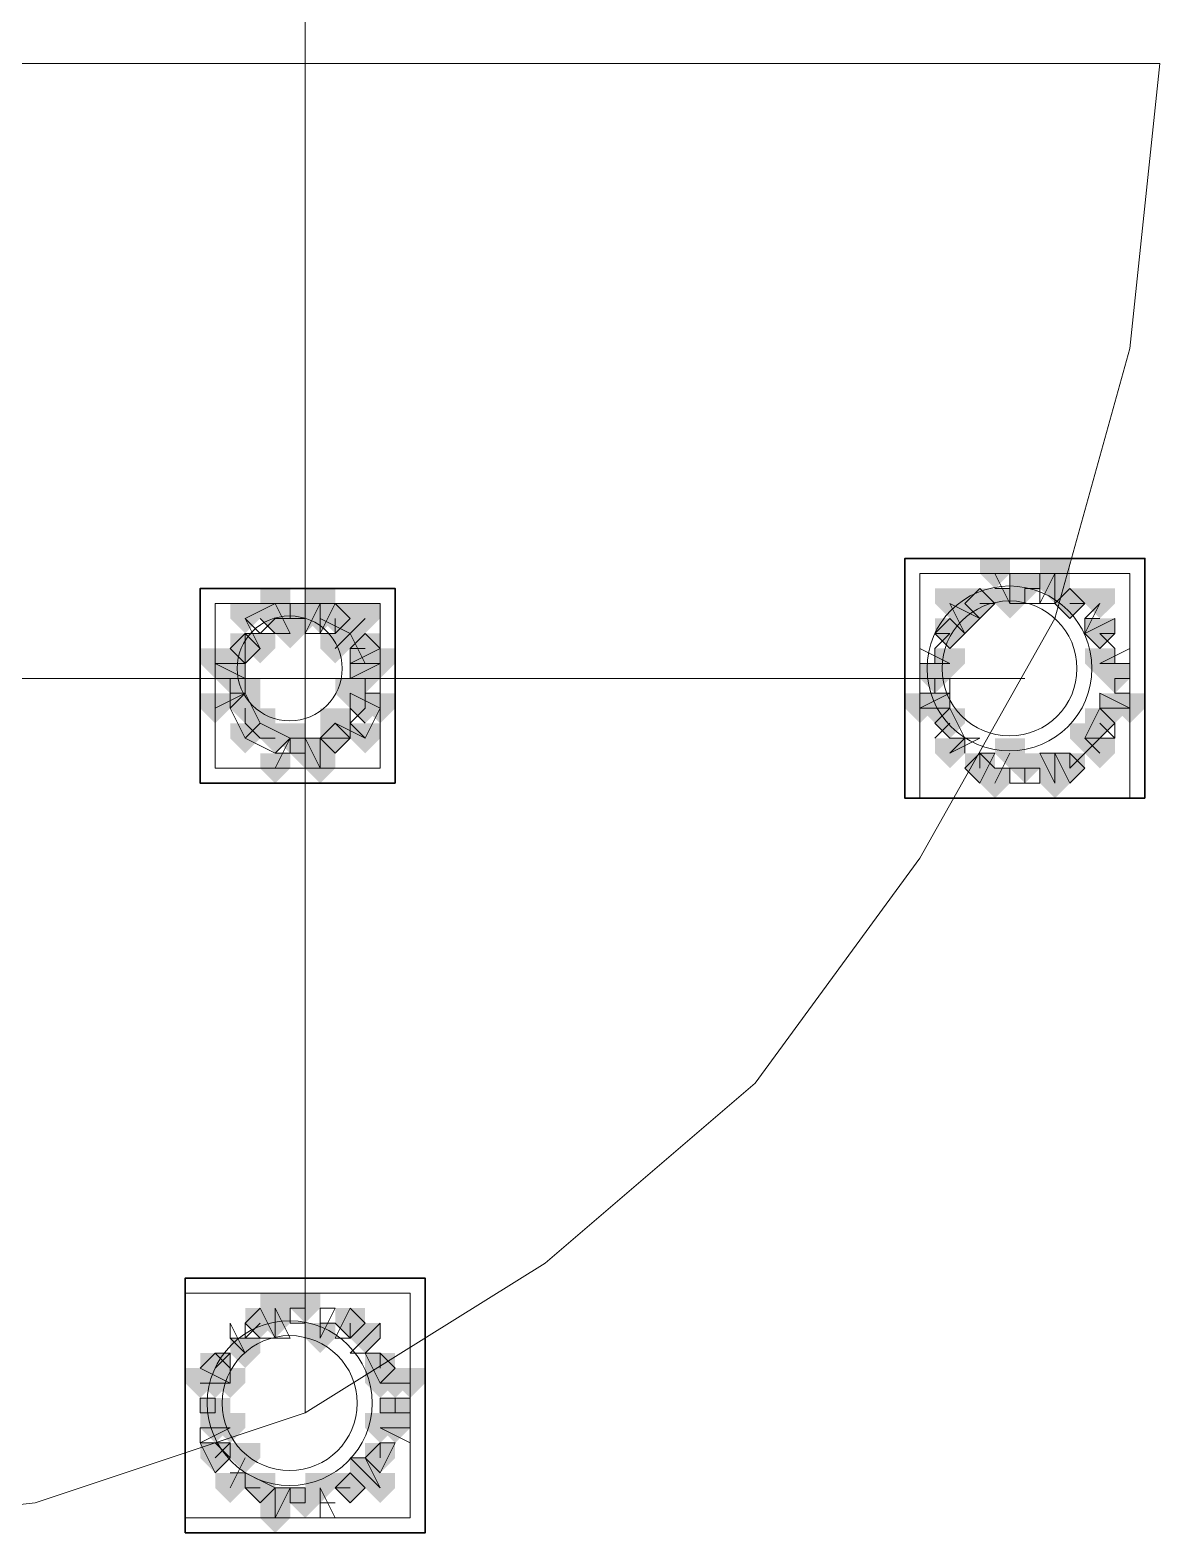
# Model space of a CAD drawing. Header units: millimetres. Extents: x 2315 to 4619, y 1334 to 1897.
# Drawn here: x 3823.42 to 3828.02, y 1548.72 to 1554.84 of the extents above; entities that cross this region are included whole.
import ezdxf

# ---------------------------------------------------------------- set-up
doc = ezdxf.new("R2010")
doc.units = ezdxf.units.MM
for name, color, linetype, true_color in [('PDF_10', 7, 'Continuous', 0x00b85c), ('PDF_AXIS', 7, 'Continuous', 0x00b85c), ('PDF_柱构件', 7, 'Continuous', 0x00b85c), ('PDF_转运站初步方案', 7, 'Continuous', 0x00b85c)]:
    doc.layers.add(name, color=color, linetype=linetype, true_color=true_color)
doc.layers.add('PDF_中心线层', color=1, linetype='Continuous')
doc.layers.add('PDF_粗实线层', color=7, linetype='Continuous')

msp = doc.modelspace()

# ---------------------------------------------------------------- hatches: boundary and pattern name
at = {"layer": 'PDF_10', "transparency": 33554559}
for points in [[(3827.4749, 1552.6298), (3827.4138, 1552.6298), (3827.4138, 1552.5687), (3827.4749, 1552.5076), (3827.536, 1552.5687), (3827.536, 1552.6298)], [(3827.4749, 1552.6298), (3827.4138, 1552.6298), (3827.4138, 1552.5687), (3827.4749, 1552.5076), (3827.536, 1552.5687), (3827.536, 1552.6298)], [(3827.2916, 1552.5687), (3827.2306, 1552.5687), (3827.2306, 1552.5076), (3827.2916, 1552.4466), (3827.3527, 1552.5076), (3827.3527, 1552.5687)], [(3827.2916, 1552.5687), (3827.2306, 1552.5687), (3827.2306, 1552.5076), (3827.2916, 1552.4466), (3827.3527, 1552.5076), (3827.3527, 1552.5687)], [(3827.2916, 1552.5687), (3827.2306, 1552.5687), (3827.2306, 1552.5076), (3827.2916, 1552.4466), (3827.3527, 1552.5076), (3827.3527, 1552.5687)], [(3827.6581, 1552.5687), (3827.5971, 1552.5687), (3827.5971, 1552.5076), (3827.6581, 1552.4466), (3827.7192, 1552.5076), (3827.7192, 1552.5687)], [(3827.6581, 1552.5687), (3827.5971, 1552.5687), (3827.5971, 1552.5076), (3827.6581, 1552.4466), (3827.7192, 1552.5076), (3827.7192, 1552.5687)], [(3827.6581, 1552.5687), (3827.5971, 1552.5687), (3827.5971, 1552.5076), (3827.6581, 1552.4466), (3827.7192, 1552.5076), (3827.7192, 1552.5687)], [(3824.4208, 1552.5076), (3824.3598, 1552.5076), (3824.3598, 1552.4466), (3824.4208, 1552.3855), (3824.4819, 1552.4466), (3824.4819, 1552.5076)], [(3824.4208, 1552.5076), (3824.3598, 1552.5076), (3824.3598, 1552.4466), (3824.4208, 1552.3855), (3824.4819, 1552.4466), (3824.4819, 1552.5076)], [(3824.543, 1552.5076), (3824.4819, 1552.5076), (3824.4819, 1552.4466), (3824.543, 1552.3855), (3824.6041, 1552.4466), (3824.6041, 1552.5076)], [(3824.543, 1552.5076), (3824.4819, 1552.5076), (3824.4819, 1552.4466), (3824.543, 1552.3855), (3824.6041, 1552.4466), (3824.6041, 1552.5076)], [(3824.6652, 1552.5076), (3824.6041, 1552.5076), (3824.6041, 1552.4466), (3824.6652, 1552.3855), (3824.7262, 1552.4466), (3824.7262, 1552.5076)], [(3824.6652, 1552.5076), (3824.6041, 1552.5076), (3824.6041, 1552.4466), (3824.6652, 1552.3855), (3824.7262, 1552.4466), (3824.7262, 1552.5076)], [(3827.1695, 1552.4466), (3827.1084, 1552.4466), (3827.1084, 1552.3855), (3827.1695, 1552.3244), (3827.2306, 1552.3855), (3827.2306, 1552.4466)], [(3827.1695, 1552.4466), (3827.1084, 1552.4466), (3827.1084, 1552.3855), (3827.1695, 1552.3244), (3827.2306, 1552.3855), (3827.2306, 1552.4466)], [(3827.7803, 1552.4466), (3827.7192, 1552.4466), (3827.7192, 1552.3855), (3827.7803, 1552.3244), (3827.8414, 1552.3855), (3827.8414, 1552.4466)], [(3827.7803, 1552.4466), (3827.7192, 1552.4466), (3827.7192, 1552.3855), (3827.7803, 1552.3244), (3827.8414, 1552.3855), (3827.8414, 1552.4466)], [(3824.2987, 1552.3855), (3824.2376, 1552.3855), (3824.2376, 1552.3244), (3824.2987, 1552.2633), (3824.3598, 1552.3244), (3824.3598, 1552.3855)], [(3824.2987, 1552.3855), (3824.2376, 1552.3855), (3824.2376, 1552.3244), (3824.2987, 1552.2633), (3824.3598, 1552.3244), (3824.3598, 1552.3855)], [(3824.2987, 1552.3855), (3824.2376, 1552.3855), (3824.2376, 1552.3244), (3824.2987, 1552.2633), (3824.3598, 1552.3244), (3824.3598, 1552.3855)], [(3824.7873, 1552.3855), (3824.7262, 1552.3855), (3824.7262, 1552.3244), (3824.7873, 1552.2633), (3824.8484, 1552.3244), (3824.8484, 1552.3855)], [(3824.7873, 1552.3855), (3824.7262, 1552.3855), (3824.7262, 1552.3244), (3824.7873, 1552.2633), (3824.8484, 1552.3244), (3824.8484, 1552.3855)], [(3824.2376, 1552.2633), (3824.1765, 1552.2633), (3824.1765, 1552.2022), (3824.2376, 1552.1412), (3824.2987, 1552.2022), (3824.2987, 1552.2633)], [(3824.2376, 1552.2633), (3824.1765, 1552.2633), (3824.1765, 1552.2022), (3824.2376, 1552.1412), (3824.2987, 1552.2022), (3824.2987, 1552.2633)], [(3824.7873, 1552.2633), (3824.7262, 1552.2633), (3824.7262, 1552.2022), (3824.7873, 1552.1412), (3824.8484, 1552.2022), (3824.8484, 1552.2633)], [(3824.7873, 1552.2633), (3824.7262, 1552.2633), (3824.7262, 1552.2022), (3824.7873, 1552.1412), (3824.8484, 1552.2022), (3824.8484, 1552.2633)], [(3827.1084, 1552.2633), (3827.0473, 1552.2633), (3827.0473, 1552.2022), (3827.1084, 1552.1412), (3827.1695, 1552.2022), (3827.1695, 1552.2633)], [(3827.1084, 1552.2633), (3827.0473, 1552.2633), (3827.0473, 1552.2022), (3827.1084, 1552.1412), (3827.1695, 1552.2022), (3827.1695, 1552.2633)], [(3827.1084, 1552.2633), (3827.0473, 1552.2633), (3827.0473, 1552.2022), (3827.1084, 1552.1412), (3827.1695, 1552.2022), (3827.1695, 1552.2633)], [(3827.8414, 1552.2633), (3827.7803, 1552.2633), (3827.7803, 1552.2022), (3827.8414, 1552.1412), (3827.9025, 1552.2022), (3827.9025, 1552.2633)], [(3827.8414, 1552.2633), (3827.7803, 1552.2633), (3827.7803, 1552.2022), (3827.8414, 1552.1412), (3827.9025, 1552.2022), (3827.9025, 1552.2633)], [(3824.2987, 1552.1412), (3824.2376, 1552.1412), (3824.2376, 1552.0801), (3824.2987, 1552.019), (3824.3598, 1552.0801), (3824.3598, 1552.1412)], [(3824.2987, 1552.1412), (3824.2376, 1552.1412), (3824.2376, 1552.0801), (3824.2987, 1552.019), (3824.3598, 1552.0801), (3824.3598, 1552.1412)], [(3824.7873, 1552.1412), (3824.7262, 1552.1412), (3824.7262, 1552.0801), (3824.7873, 1552.019), (3824.8484, 1552.0801), (3824.8484, 1552.1412)], [(3824.7873, 1552.1412), (3824.7262, 1552.1412), (3824.7262, 1552.0801), (3824.7873, 1552.019), (3824.8484, 1552.0801), (3824.8484, 1552.1412)], [(3827.1695, 1552.0801), (3827.1084, 1552.0801), (3827.1084, 1552.019), (3827.1695, 1551.9579), (3827.2306, 1552.019), (3827.2306, 1552.0801)], [(3827.1695, 1552.0801), (3827.1084, 1552.0801), (3827.1084, 1552.019), (3827.1695, 1551.9579), (3827.2306, 1552.019), (3827.2306, 1552.0801)], [(3827.7803, 1552.0801), (3827.7192, 1552.0801), (3827.7192, 1552.019), (3827.7803, 1551.9579), (3827.8414, 1552.019), (3827.8414, 1552.0801)], [(3827.7803, 1552.0801), (3827.7192, 1552.0801), (3827.7192, 1552.019), (3827.7803, 1551.9579), (3827.8414, 1552.019), (3827.8414, 1552.0801)], [(3824.4208, 1552.019), (3824.3598, 1552.019), (3824.3598, 1551.9579), (3824.4208, 1551.8968), (3824.4819, 1551.9579), (3824.4819, 1552.019)], [(3824.4208, 1552.019), (3824.3598, 1552.019), (3824.3598, 1551.9579), (3824.4208, 1551.8968), (3824.4819, 1551.9579), (3824.4819, 1552.019)], [(3824.6652, 1552.019), (3824.6041, 1552.019), (3824.6041, 1551.9579), (3824.6652, 1551.8968), (3824.7262, 1551.9579), (3824.7262, 1552.019)], [(3824.6652, 1552.019), (3824.6041, 1552.019), (3824.6041, 1551.9579), (3824.6652, 1551.8968), (3824.7262, 1551.9579), (3824.7262, 1552.019)], [(3824.6652, 1552.019), (3824.6041, 1552.019), (3824.6041, 1551.9579), (3824.6652, 1551.8968), (3824.7262, 1551.9579), (3824.7262, 1552.019)], [(3824.543, 1551.9579), (3824.4819, 1551.9579), (3824.4819, 1551.8968), (3824.543, 1551.8357), (3824.6041, 1551.8968), (3824.6041, 1551.9579)], [(3824.543, 1551.9579), (3824.4819, 1551.9579), (3824.4819, 1551.8968), (3824.543, 1551.8357), (3824.6041, 1551.8968), (3824.6041, 1551.9579)], [(3827.2916, 1551.8968), (3827.2306, 1551.8968), (3827.2306, 1551.8357), (3827.2916, 1551.7747), (3827.3527, 1551.8357), (3827.3527, 1551.8968)], [(3827.2916, 1551.8968), (3827.2306, 1551.8968), (3827.2306, 1551.8357), (3827.2916, 1551.7747), (3827.3527, 1551.8357), (3827.3527, 1551.8968)], [(3827.4749, 1551.8968), (3827.4138, 1551.8968), (3827.4138, 1551.8357), (3827.4749, 1551.7747), (3827.536, 1551.8357), (3827.536, 1551.8968)], [(3827.4749, 1551.8968), (3827.4138, 1551.8968), (3827.4138, 1551.8357), (3827.4749, 1551.7747), (3827.536, 1551.8357), (3827.536, 1551.8968)], [(3827.6581, 1551.8968), (3827.5971, 1551.8968), (3827.5971, 1551.8357), (3827.6581, 1551.7747), (3827.7192, 1551.8357), (3827.7192, 1551.8968)], [(3827.6581, 1551.8968), (3827.5971, 1551.8968), (3827.5971, 1551.8357), (3827.6581, 1551.7747), (3827.7192, 1551.8357), (3827.7192, 1551.8968)], [(3824.543, 1549.6979), (3824.4819, 1549.6979), (3824.4819, 1549.6368), (3824.543, 1549.5757), (3824.6041, 1549.6368), (3824.6041, 1549.6979)], [(3824.543, 1549.6979), (3824.4819, 1549.6979), (3824.4819, 1549.6368), (3824.543, 1549.5757), (3824.6041, 1549.6368), (3824.6041, 1549.6979)], [(3824.3598, 1549.6368), (3824.2987, 1549.6368), (3824.2987, 1549.5757), (3824.3598, 1549.5147), (3824.4208, 1549.5757), (3824.4208, 1549.6368)], [(3824.3598, 1549.6368), (3824.2987, 1549.6368), (3824.2987, 1549.5757), (3824.3598, 1549.5147), (3824.4208, 1549.5757), (3824.4208, 1549.6368)], [(3824.7262, 1549.6368), (3824.6652, 1549.6368), (3824.6652, 1549.5757), (3824.7262, 1549.5147), (3824.7873, 1549.5757), (3824.7873, 1549.6368)], [(3824.7262, 1549.6368), (3824.6652, 1549.6368), (3824.6652, 1549.5757), (3824.7262, 1549.5147), (3824.7873, 1549.5757), (3824.7873, 1549.6368)], [(3824.1765, 1549.4536), (3824.1154, 1549.4536), (3824.1154, 1549.3925), (3824.1765, 1549.3314), (3824.2376, 1549.3925), (3824.2376, 1549.4536)], [(3824.1765, 1549.4536), (3824.1154, 1549.4536), (3824.1154, 1549.3925), (3824.1765, 1549.3314), (3824.2376, 1549.3925), (3824.2376, 1549.4536)], [(3824.8484, 1549.4536), (3824.7873, 1549.4536), (3824.7873, 1549.3925), (3824.8484, 1549.3314), (3824.9095, 1549.3925), (3824.9095, 1549.4536)], [(3824.8484, 1549.4536), (3824.7873, 1549.4536), (3824.7873, 1549.3925), (3824.8484, 1549.3314), (3824.9095, 1549.3925), (3824.9095, 1549.4536)], [(3824.1765, 1549.2703), (3824.1154, 1549.2703), (3824.1154, 1549.2093), (3824.1765, 1549.1482), (3824.2376, 1549.2093), (3824.2376, 1549.2703)], [(3824.1765, 1549.2703), (3824.1154, 1549.2703), (3824.1154, 1549.2093), (3824.1765, 1549.1482), (3824.2376, 1549.2093), (3824.2376, 1549.2703)], [(3824.9095, 1549.2703), (3824.8484, 1549.2703), (3824.8484, 1549.2093), (3824.9095, 1549.1482), (3824.9706, 1549.2093), (3824.9706, 1549.2703)], [(3824.9095, 1549.2703), (3824.8484, 1549.2703), (3824.8484, 1549.2093), (3824.9095, 1549.1482), (3824.9706, 1549.2093), (3824.9706, 1549.2703)], [(3824.1765, 1549.0871), (3824.1154, 1549.0871), (3824.1154, 1549.026), (3824.1765, 1548.9649), (3824.2376, 1549.026), (3824.2376, 1549.0871)], [(3824.1765, 1549.0871), (3824.1154, 1549.0871), (3824.1154, 1549.026), (3824.1765, 1548.9649), (3824.2376, 1549.026), (3824.2376, 1549.0871)], [(3824.8484, 1549.0871), (3824.7873, 1549.0871), (3824.7873, 1549.026), (3824.8484, 1548.9649), (3824.9095, 1549.026), (3824.9095, 1549.0871)], [(3824.8484, 1549.0871), (3824.7873, 1549.0871), (3824.7873, 1549.026), (3824.8484, 1548.9649), (3824.9095, 1549.026), (3824.9095, 1549.0871)], [(3824.3598, 1548.9649), (3824.2987, 1548.9649), (3824.2987, 1548.9039), (3824.3598, 1548.8428), (3824.4208, 1548.9039), (3824.4208, 1548.9649)], [(3824.3598, 1548.9649), (3824.2987, 1548.9649), (3824.2987, 1548.9039), (3824.3598, 1548.8428), (3824.4208, 1548.9039), (3824.4208, 1548.9649)], [(3824.7262, 1548.9649), (3824.6652, 1548.9649), (3824.6652, 1548.9039), (3824.7262, 1548.8428), (3824.7873, 1548.9039), (3824.7873, 1548.9649)], [(3824.7262, 1548.9649), (3824.6652, 1548.9649), (3824.6652, 1548.9039), (3824.7262, 1548.8428), (3824.7873, 1548.9039), (3824.7873, 1548.9649)], [(3824.7262, 1548.9649), (3824.6652, 1548.9649), (3824.6652, 1548.9039), (3824.7262, 1548.8428), (3824.7873, 1548.9039), (3824.7873, 1548.9649)], [(3824.543, 1548.9039), (3824.4819, 1548.9039), (3824.4819, 1548.8428), (3824.543, 1548.7817), (3824.6041, 1548.8428), (3824.6041, 1548.9039)], [(3824.543, 1548.9039), (3824.4819, 1548.9039), (3824.4819, 1548.8428), (3824.543, 1548.7817), (3824.6041, 1548.8428), (3824.6041, 1548.9039)]]:
    msp.add_hatch(color=6, dxfattribs=at).paths.add_polyline_path(points)
at = {"layer": 'PDF_柱构件', "transparency": 33554559}
for points in [[(3827.3527, 1552.6909), (3827.2916, 1552.6909), (3827.2916, 1552.6298), (3827.3527, 1552.5687), (3827.4138, 1552.6298), (3827.4138, 1552.6909)], [(3827.5971, 1552.6909), (3827.536, 1552.6909), (3827.536, 1552.6298), (3827.5971, 1552.5687), (3827.6581, 1552.6298), (3827.6581, 1552.6909)], [(3827.5971, 1552.6298), (3827.536, 1552.6298), (3827.536, 1552.5687), (3827.5971, 1552.5076), (3827.6581, 1552.5687), (3827.6581, 1552.6298)], [(3824.4208, 1552.5687), (3824.3598, 1552.5687), (3824.3598, 1552.5076), (3824.4208, 1552.4466), (3824.4819, 1552.5076), (3824.4819, 1552.5687)], [(3824.6041, 1552.5687), (3824.543, 1552.5687), (3824.543, 1552.5076), (3824.6041, 1552.4466), (3824.6652, 1552.5076), (3824.6652, 1552.5687)], [(3827.1695, 1552.5687), (3827.1084, 1552.5687), (3827.1084, 1552.5076), (3827.1695, 1552.4466), (3827.2306, 1552.5076), (3827.2306, 1552.5687)], [(3827.4138, 1552.5687), (3827.3527, 1552.5687), (3827.3527, 1552.5076), (3827.4138, 1552.4466), (3827.4749, 1552.5076), (3827.4749, 1552.5687)], [(3827.7803, 1552.5687), (3827.7192, 1552.5687), (3827.7192, 1552.5076), (3827.7803, 1552.4466), (3827.8414, 1552.5076), (3827.8414, 1552.5687)], [(3824.2987, 1552.5076), (3824.2376, 1552.5076), (3824.2376, 1552.4466), (3824.2987, 1552.3855), (3824.3598, 1552.4466), (3824.3598, 1552.5076)], [(3824.6041, 1552.5076), (3824.543, 1552.5076), (3824.543, 1552.4466), (3824.6041, 1552.3855), (3824.6652, 1552.4466), (3824.6652, 1552.5076)], [(3824.7873, 1552.5076), (3824.7262, 1552.5076), (3824.7262, 1552.4466), (3824.7873, 1552.3855), (3824.8484, 1552.4466), (3824.8484, 1552.5076)], [(3827.2306, 1552.5076), (3827.1695, 1552.5076), (3827.1695, 1552.4466), (3827.2306, 1552.3855), (3827.2916, 1552.4466), (3827.2916, 1552.5076)], [(3824.4819, 1552.4466), (3824.4208, 1552.4466), (3824.4208, 1552.3855), (3824.4819, 1552.3244), (3824.543, 1552.3855), (3824.543, 1552.4466)], [(3824.7262, 1552.4466), (3824.6652, 1552.4466), (3824.6652, 1552.3855), (3824.7262, 1552.3244), (3824.7873, 1552.3855), (3824.7873, 1552.4466)], [(3824.3598, 1552.3855), (3824.2987, 1552.3855), (3824.2987, 1552.3244), (3824.3598, 1552.2633), (3824.4208, 1552.3244), (3824.4208, 1552.3855)], [(3824.6652, 1552.3855), (3824.6041, 1552.3855), (3824.6041, 1552.3244), (3824.6652, 1552.2633), (3824.7262, 1552.3244), (3824.7262, 1552.3855)], [(3824.1765, 1552.3244), (3824.1154, 1552.3244), (3824.1154, 1552.2633), (3824.1765, 1552.2022), (3824.2376, 1552.2633), (3824.2376, 1552.3244)], [(3824.2376, 1552.3244), (3824.1765, 1552.3244), (3824.1765, 1552.2633), (3824.2376, 1552.2022), (3824.2987, 1552.2633), (3824.2987, 1552.3244)], [(3824.7873, 1552.3244), (3824.7262, 1552.3244), (3824.7262, 1552.2633), (3824.7873, 1552.2022), (3824.8484, 1552.2633), (3824.8484, 1552.3244)], [(3824.8484, 1552.3244), (3824.7873, 1552.3244), (3824.7873, 1552.2633), (3824.8484, 1552.2022), (3824.9095, 1552.2633), (3824.9095, 1552.3244)], [(3827.1695, 1552.3244), (3827.1084, 1552.3244), (3827.1084, 1552.2633), (3827.1695, 1552.2022), (3827.2306, 1552.2633), (3827.2306, 1552.3244)], [(3827.7803, 1552.3244), (3827.7192, 1552.3244), (3827.7192, 1552.2633), (3827.7803, 1552.2022), (3827.8414, 1552.2633), (3827.8414, 1552.3244)], [(3824.2987, 1552.2022), (3824.2376, 1552.2022), (3824.2376, 1552.1412), (3824.2987, 1552.0801), (3824.3598, 1552.1412), (3824.3598, 1552.2022)], [(3824.7262, 1552.2022), (3824.6652, 1552.2022), (3824.6652, 1552.1412), (3824.7262, 1552.0801), (3824.7873, 1552.1412), (3824.7873, 1552.2022)], [(3824.1765, 1552.1412), (3824.1154, 1552.1412), (3824.1154, 1552.0801), (3824.1765, 1552.019), (3824.2376, 1552.0801), (3824.2376, 1552.1412)], [(3824.8484, 1552.1412), (3824.7873, 1552.1412), (3824.7873, 1552.0801), (3824.8484, 1552.019), (3824.9095, 1552.0801), (3824.9095, 1552.1412)], [(3827.0473, 1552.1412), (3826.9862, 1552.1412), (3826.9862, 1552.0801), (3827.0473, 1552.019), (3827.1084, 1552.0801), (3827.1084, 1552.1412)], [(3827.1084, 1552.1412), (3827.0473, 1552.1412), (3827.0473, 1552.0801), (3827.1084, 1552.019), (3827.1695, 1552.0801), (3827.1695, 1552.1412)], [(3827.8414, 1552.1412), (3827.7803, 1552.1412), (3827.7803, 1552.0801), (3827.8414, 1552.019), (3827.9025, 1552.0801), (3827.9025, 1552.1412)], [(3827.9025, 1552.1412), (3827.8414, 1552.1412), (3827.8414, 1552.0801), (3827.9025, 1552.019), (3827.9635, 1552.0801), (3827.9635, 1552.1412)], [(3824.3598, 1552.0801), (3824.2987, 1552.0801), (3824.2987, 1552.019), (3824.3598, 1551.9579), (3824.4208, 1552.019), (3824.4208, 1552.0801)], [(3824.6652, 1552.0801), (3824.6041, 1552.0801), (3824.6041, 1552.019), (3824.6652, 1551.9579), (3824.7262, 1552.019), (3824.7262, 1552.0801)], [(3824.2987, 1552.019), (3824.2376, 1552.019), (3824.2376, 1551.9579), (3824.2987, 1551.8968), (3824.3598, 1551.9579), (3824.3598, 1552.019)], [(3824.4819, 1552.019), (3824.4208, 1552.019), (3824.4208, 1551.9579), (3824.4819, 1551.8968), (3824.543, 1551.9579), (3824.543, 1552.019)], [(3824.7873, 1552.019), (3824.7262, 1552.019), (3824.7262, 1551.9579), (3824.7873, 1551.8968), (3824.8484, 1551.9579), (3824.8484, 1552.019)], [(3827.7192, 1552.019), (3827.6581, 1552.019), (3827.6581, 1551.9579), (3827.7192, 1551.8968), (3827.7803, 1551.9579), (3827.7803, 1552.019)], [(3824.6041, 1551.9579), (3824.543, 1551.9579), (3824.543, 1551.8968), (3824.6041, 1551.8357), (3824.6652, 1551.8968), (3824.6652, 1551.9579)], [(3827.1695, 1551.9579), (3827.1084, 1551.9579), (3827.1084, 1551.8968), (3827.1695, 1551.8357), (3827.2306, 1551.8968), (3827.2306, 1551.9579)], [(3827.4138, 1551.9579), (3827.3527, 1551.9579), (3827.3527, 1551.8968), (3827.4138, 1551.8357), (3827.4749, 1551.8968), (3827.4749, 1551.9579)], [(3827.7803, 1551.9579), (3827.7192, 1551.9579), (3827.7192, 1551.8968), (3827.7803, 1551.8357), (3827.8414, 1551.8968), (3827.8414, 1551.9579)], [(3824.4208, 1551.8968), (3824.3598, 1551.8968), (3824.3598, 1551.8357), (3824.4208, 1551.7747), (3824.4819, 1551.8357), (3824.4819, 1551.8968)], [(3824.6041, 1551.8968), (3824.543, 1551.8968), (3824.543, 1551.8357), (3824.6041, 1551.7747), (3824.6652, 1551.8357), (3824.6652, 1551.8968)], [(3827.5971, 1551.8968), (3827.536, 1551.8968), (3827.536, 1551.8357), (3827.5971, 1551.7747), (3827.6581, 1551.8357), (3827.6581, 1551.8968)], [(3827.3527, 1551.8357), (3827.2916, 1551.8357), (3827.2916, 1551.7747), (3827.3527, 1551.7136), (3827.4138, 1551.7747), (3827.4138, 1551.8357)], [(3827.5971, 1551.8357), (3827.536, 1551.8357), (3827.536, 1551.7747), (3827.5971, 1551.7136), (3827.6581, 1551.7747), (3827.6581, 1551.8357)], [(3824.4208, 1549.6979), (3824.3598, 1549.6979), (3824.3598, 1549.6368), (3824.4208, 1549.5757), (3824.4819, 1549.6368), (3824.4819, 1549.6979)], [(3824.4208, 1549.6368), (3824.3598, 1549.6368), (3824.3598, 1549.5757), (3824.4208, 1549.5147), (3824.4819, 1549.5757), (3824.4819, 1549.6368)], [(3824.6041, 1549.5757), (3824.543, 1549.5757), (3824.543, 1549.5147), (3824.6041, 1549.4536), (3824.6652, 1549.5147), (3824.6652, 1549.5757)], [(3824.7873, 1549.5757), (3824.7262, 1549.5757), (3824.7262, 1549.5147), (3824.7873, 1549.4536), (3824.8484, 1549.5147), (3824.8484, 1549.5757)], [(3824.2987, 1549.5147), (3824.2376, 1549.5147), (3824.2376, 1549.4536), (3824.2987, 1549.3925), (3824.3598, 1549.4536), (3824.3598, 1549.5147)], [(3824.1154, 1549.3925), (3824.0543, 1549.3925), (3824.0543, 1549.3314), (3824.1154, 1549.2703), (3824.1765, 1549.3314), (3824.1765, 1549.3925)], [(3824.1765, 1549.3925), (3824.1154, 1549.3925), (3824.1154, 1549.3314), (3824.1765, 1549.2703), (3824.2376, 1549.3314), (3824.2376, 1549.3925)], [(3824.2376, 1549.3925), (3824.1765, 1549.3925), (3824.1765, 1549.3314), (3824.2376, 1549.2703), (3824.2987, 1549.3314), (3824.2987, 1549.3925)], [(3824.8484, 1549.3925), (3824.7873, 1549.3925), (3824.7873, 1549.3314), (3824.8484, 1549.2703), (3824.9095, 1549.3314), (3824.9095, 1549.3925)], [(3824.9095, 1549.3925), (3824.8484, 1549.3925), (3824.8484, 1549.3314), (3824.9095, 1549.2703), (3824.9706, 1549.3314), (3824.9706, 1549.3925)], [(3824.9706, 1549.3925), (3824.9095, 1549.3925), (3824.9095, 1549.3314), (3824.9706, 1549.2703), (3825.0316, 1549.3314), (3825.0316, 1549.3925)], [(3824.1765, 1549.2093), (3824.1154, 1549.2093), (3824.1154, 1549.1482), (3824.1765, 1549.0871), (3824.2376, 1549.1482), (3824.2376, 1549.2093)], [(3824.2376, 1549.2093), (3824.1765, 1549.2093), (3824.1765, 1549.1482), (3824.2376, 1549.0871), (3824.2987, 1549.1482), (3824.2987, 1549.2093)], [(3824.8484, 1549.2093), (3824.7873, 1549.2093), (3824.7873, 1549.1482), (3824.8484, 1549.0871), (3824.9095, 1549.1482), (3824.9095, 1549.2093)], [(3824.9095, 1549.2093), (3824.8484, 1549.2093), (3824.8484, 1549.1482), (3824.9095, 1549.0871), (3824.9706, 1549.1482), (3824.9706, 1549.2093)], [(3824.2987, 1549.0871), (3824.2376, 1549.0871), (3824.2376, 1549.026), (3824.2987, 1548.9649), (3824.3598, 1549.026), (3824.3598, 1549.0871)], [(3824.7873, 1549.026), (3824.7262, 1549.026), (3824.7262, 1548.9649), (3824.7873, 1548.9039), (3824.8484, 1548.9649), (3824.8484, 1549.026)], [(3824.2376, 1548.9649), (3824.1765, 1548.9649), (3824.1765, 1548.9039), (3824.2376, 1548.8428), (3824.2987, 1548.9039), (3824.2987, 1548.9649)], [(3824.6041, 1548.9649), (3824.543, 1548.9649), (3824.543, 1548.9039), (3824.6041, 1548.8428), (3824.6652, 1548.9039), (3824.6652, 1548.9649)], [(3824.8484, 1548.9649), (3824.7873, 1548.9649), (3824.7873, 1548.9039), (3824.8484, 1548.8428), (3824.9095, 1548.9039), (3824.9095, 1548.9649)], [(3824.4208, 1548.9039), (3824.3598, 1548.9039), (3824.3598, 1548.8428), (3824.4208, 1548.7817), (3824.4819, 1548.8428), (3824.4819, 1548.9039)], [(3824.4208, 1548.8428), (3824.3598, 1548.8428), (3824.3598, 1548.7817), (3824.4208, 1548.7206), (3824.4819, 1548.7817), (3824.4819, 1548.8428)]]:
    msp.add_hatch(color=6, dxfattribs=at).paths.add_polyline_path(points)
at = {"layer": 'PDF_转运站初步方案', "transparency": 33554559}
for points in [[(3827.4749, 1552.6298), (3827.4138, 1552.6298), (3827.4138, 1552.5687), (3827.4749, 1552.5076), (3827.536, 1552.5687), (3827.536, 1552.6298)], [(3827.4749, 1552.6298), (3827.4138, 1552.6298), (3827.4138, 1552.5687), (3827.4749, 1552.5076), (3827.536, 1552.5687), (3827.536, 1552.6298)], [(3827.2916, 1552.5687), (3827.2306, 1552.5687), (3827.2306, 1552.5076), (3827.2916, 1552.4466), (3827.3527, 1552.5076), (3827.3527, 1552.5687)], [(3827.2916, 1552.5687), (3827.2306, 1552.5687), (3827.2306, 1552.5076), (3827.2916, 1552.4466), (3827.3527, 1552.5076), (3827.3527, 1552.5687)], [(3827.6581, 1552.5687), (3827.5971, 1552.5687), (3827.5971, 1552.5076), (3827.6581, 1552.4466), (3827.7192, 1552.5076), (3827.7192, 1552.5687)], [(3827.6581, 1552.5687), (3827.5971, 1552.5687), (3827.5971, 1552.5076), (3827.6581, 1552.4466), (3827.7192, 1552.5076), (3827.7192, 1552.5687)], [(3824.4208, 1552.5076), (3824.3598, 1552.5076), (3824.3598, 1552.4466), (3824.4208, 1552.3855), (3824.4819, 1552.4466), (3824.4819, 1552.5076)], [(3824.4208, 1552.5076), (3824.3598, 1552.5076), (3824.3598, 1552.4466), (3824.4208, 1552.3855), (3824.4819, 1552.4466), (3824.4819, 1552.5076)], [(3824.543, 1552.5076), (3824.4819, 1552.5076), (3824.4819, 1552.4466), (3824.543, 1552.3855), (3824.6041, 1552.4466), (3824.6041, 1552.5076)], [(3824.543, 1552.5076), (3824.4819, 1552.5076), (3824.4819, 1552.4466), (3824.543, 1552.3855), (3824.6041, 1552.4466), (3824.6041, 1552.5076)], [(3824.6652, 1552.5076), (3824.6041, 1552.5076), (3824.6041, 1552.4466), (3824.6652, 1552.3855), (3824.7262, 1552.4466), (3824.7262, 1552.5076)], [(3824.6652, 1552.5076), (3824.6041, 1552.5076), (3824.6041, 1552.4466), (3824.6652, 1552.3855), (3824.7262, 1552.4466), (3824.7262, 1552.5076)], [(3827.1695, 1552.4466), (3827.1084, 1552.4466), (3827.1084, 1552.3855), (3827.1695, 1552.3244), (3827.2306, 1552.3855), (3827.2306, 1552.4466)], [(3827.1695, 1552.4466), (3827.1084, 1552.4466), (3827.1084, 1552.3855), (3827.1695, 1552.3244), (3827.2306, 1552.3855), (3827.2306, 1552.4466)], [(3827.7803, 1552.4466), (3827.7192, 1552.4466), (3827.7192, 1552.3855), (3827.7803, 1552.3244), (3827.8414, 1552.3855), (3827.8414, 1552.4466)], [(3827.7803, 1552.4466), (3827.7192, 1552.4466), (3827.7192, 1552.3855), (3827.7803, 1552.3244), (3827.8414, 1552.3855), (3827.8414, 1552.4466)], [(3824.2987, 1552.3855), (3824.2376, 1552.3855), (3824.2376, 1552.3244), (3824.2987, 1552.2633), (3824.3598, 1552.3244), (3824.3598, 1552.3855)], [(3824.2987, 1552.3855), (3824.2376, 1552.3855), (3824.2376, 1552.3244), (3824.2987, 1552.2633), (3824.3598, 1552.3244), (3824.3598, 1552.3855)], [(3824.7873, 1552.3855), (3824.7262, 1552.3855), (3824.7262, 1552.3244), (3824.7873, 1552.2633), (3824.8484, 1552.3244), (3824.8484, 1552.3855)], [(3824.7873, 1552.3855), (3824.7262, 1552.3855), (3824.7262, 1552.3244), (3824.7873, 1552.2633), (3824.8484, 1552.3244), (3824.8484, 1552.3855)], [(3824.2376, 1552.2633), (3824.1765, 1552.2633), (3824.1765, 1552.2022), (3824.2376, 1552.1412), (3824.2987, 1552.2022), (3824.2987, 1552.2633)], [(3824.2376, 1552.2633), (3824.1765, 1552.2633), (3824.1765, 1552.2022), (3824.2376, 1552.1412), (3824.2987, 1552.2022), (3824.2987, 1552.2633)], [(3824.7873, 1552.2633), (3824.7262, 1552.2633), (3824.7262, 1552.2022), (3824.7873, 1552.1412), (3824.8484, 1552.2022), (3824.8484, 1552.2633)], [(3824.7873, 1552.2633), (3824.7262, 1552.2633), (3824.7262, 1552.2022), (3824.7873, 1552.1412), (3824.8484, 1552.2022), (3824.8484, 1552.2633)], [(3827.1084, 1552.2633), (3827.0473, 1552.2633), (3827.0473, 1552.2022), (3827.1084, 1552.1412), (3827.1695, 1552.2022), (3827.1695, 1552.2633)], [(3827.1084, 1552.2633), (3827.0473, 1552.2633), (3827.0473, 1552.2022), (3827.1084, 1552.1412), (3827.1695, 1552.2022), (3827.1695, 1552.2633)], [(3827.8414, 1552.2633), (3827.7803, 1552.2633), (3827.7803, 1552.2022), (3827.8414, 1552.1412), (3827.9025, 1552.2022), (3827.9025, 1552.2633)], [(3827.8414, 1552.2633), (3827.7803, 1552.2633), (3827.7803, 1552.2022), (3827.8414, 1552.1412), (3827.9025, 1552.2022), (3827.9025, 1552.2633)], [(3824.2987, 1552.1412), (3824.2376, 1552.1412), (3824.2376, 1552.0801), (3824.2987, 1552.019), (3824.3598, 1552.0801), (3824.3598, 1552.1412)], [(3824.2987, 1552.1412), (3824.2376, 1552.1412), (3824.2376, 1552.0801), (3824.2987, 1552.019), (3824.3598, 1552.0801), (3824.3598, 1552.1412)], [(3824.7873, 1552.1412), (3824.7262, 1552.1412), (3824.7262, 1552.0801), (3824.7873, 1552.019), (3824.8484, 1552.0801), (3824.8484, 1552.1412)], [(3824.7873, 1552.1412), (3824.7262, 1552.1412), (3824.7262, 1552.0801), (3824.7873, 1552.019), (3824.8484, 1552.0801), (3824.8484, 1552.1412)], [(3827.1695, 1552.0801), (3827.1084, 1552.0801), (3827.1084, 1552.019), (3827.1695, 1551.9579), (3827.2306, 1552.019), (3827.2306, 1552.0801)], [(3827.1695, 1552.0801), (3827.1084, 1552.0801), (3827.1084, 1552.019), (3827.1695, 1551.9579), (3827.2306, 1552.019), (3827.2306, 1552.0801)], [(3827.7803, 1552.0801), (3827.7192, 1552.0801), (3827.7192, 1552.019), (3827.7803, 1551.9579), (3827.8414, 1552.019), (3827.8414, 1552.0801)], [(3827.7803, 1552.0801), (3827.7192, 1552.0801), (3827.7192, 1552.019), (3827.7803, 1551.9579), (3827.8414, 1552.019), (3827.8414, 1552.0801)], [(3824.4208, 1552.019), (3824.3598, 1552.019), (3824.3598, 1551.9579), (3824.4208, 1551.8968), (3824.4819, 1551.9579), (3824.4819, 1552.019)], [(3824.4208, 1552.019), (3824.3598, 1552.019), (3824.3598, 1551.9579), (3824.4208, 1551.8968), (3824.4819, 1551.9579), (3824.4819, 1552.019)], [(3824.6652, 1552.019), (3824.6041, 1552.019), (3824.6041, 1551.9579), (3824.6652, 1551.8968), (3824.7262, 1551.9579), (3824.7262, 1552.019)], [(3824.6652, 1552.019), (3824.6041, 1552.019), (3824.6041, 1551.9579), (3824.6652, 1551.8968), (3824.7262, 1551.9579), (3824.7262, 1552.019)], [(3824.543, 1551.9579), (3824.4819, 1551.9579), (3824.4819, 1551.8968), (3824.543, 1551.8357), (3824.6041, 1551.8968), (3824.6041, 1551.9579)], [(3824.543, 1551.9579), (3824.4819, 1551.9579), (3824.4819, 1551.8968), (3824.543, 1551.8357), (3824.6041, 1551.8968), (3824.6041, 1551.9579)], [(3827.2916, 1551.8968), (3827.2306, 1551.8968), (3827.2306, 1551.8357), (3827.2916, 1551.7747), (3827.3527, 1551.8357), (3827.3527, 1551.8968)], [(3827.2916, 1551.8968), (3827.2306, 1551.8968), (3827.2306, 1551.8357), (3827.2916, 1551.7747), (3827.3527, 1551.8357), (3827.3527, 1551.8968)], [(3827.4749, 1551.8968), (3827.4138, 1551.8968), (3827.4138, 1551.8357), (3827.4749, 1551.7747), (3827.536, 1551.8357), (3827.536, 1551.8968)], [(3827.4749, 1551.8968), (3827.4138, 1551.8968), (3827.4138, 1551.8357), (3827.4749, 1551.7747), (3827.536, 1551.8357), (3827.536, 1551.8968)], [(3827.6581, 1551.8968), (3827.5971, 1551.8968), (3827.5971, 1551.8357), (3827.6581, 1551.7747), (3827.7192, 1551.8357), (3827.7192, 1551.8968)], [(3827.6581, 1551.8968), (3827.5971, 1551.8968), (3827.5971, 1551.8357), (3827.6581, 1551.7747), (3827.7192, 1551.8357), (3827.7192, 1551.8968)], [(3824.543, 1549.6979), (3824.4819, 1549.6979), (3824.4819, 1549.6368), (3824.543, 1549.5757), (3824.6041, 1549.6368), (3824.6041, 1549.6979)], [(3824.543, 1549.6979), (3824.4819, 1549.6979), (3824.4819, 1549.6368), (3824.543, 1549.5757), (3824.6041, 1549.6368), (3824.6041, 1549.6979)], [(3824.3598, 1549.6368), (3824.2987, 1549.6368), (3824.2987, 1549.5757), (3824.3598, 1549.5147), (3824.4208, 1549.5757), (3824.4208, 1549.6368)], [(3824.3598, 1549.6368), (3824.2987, 1549.6368), (3824.2987, 1549.5757), (3824.3598, 1549.5147), (3824.4208, 1549.5757), (3824.4208, 1549.6368)], [(3824.7262, 1549.6368), (3824.6652, 1549.6368), (3824.6652, 1549.5757), (3824.7262, 1549.5147), (3824.7873, 1549.5757), (3824.7873, 1549.6368)], [(3824.7262, 1549.6368), (3824.6652, 1549.6368), (3824.6652, 1549.5757), (3824.7262, 1549.5147), (3824.7873, 1549.5757), (3824.7873, 1549.6368)], [(3824.1765, 1549.4536), (3824.1154, 1549.4536), (3824.1154, 1549.3925), (3824.1765, 1549.3314), (3824.2376, 1549.3925), (3824.2376, 1549.4536)], [(3824.1765, 1549.4536), (3824.1154, 1549.4536), (3824.1154, 1549.3925), (3824.1765, 1549.3314), (3824.2376, 1549.3925), (3824.2376, 1549.4536)], [(3824.8484, 1549.4536), (3824.7873, 1549.4536), (3824.7873, 1549.3925), (3824.8484, 1549.3314), (3824.9095, 1549.3925), (3824.9095, 1549.4536)], [(3824.8484, 1549.4536), (3824.7873, 1549.4536), (3824.7873, 1549.3925), (3824.8484, 1549.3314), (3824.9095, 1549.3925), (3824.9095, 1549.4536)], [(3824.1765, 1549.2703), (3824.1154, 1549.2703), (3824.1154, 1549.2093), (3824.1765, 1549.1482), (3824.2376, 1549.2093), (3824.2376, 1549.2703)], [(3824.1765, 1549.2703), (3824.1154, 1549.2703), (3824.1154, 1549.2093), (3824.1765, 1549.1482), (3824.2376, 1549.2093), (3824.2376, 1549.2703)], [(3824.9095, 1549.2703), (3824.8484, 1549.2703), (3824.8484, 1549.2093), (3824.9095, 1549.1482), (3824.9706, 1549.2093), (3824.9706, 1549.2703)], [(3824.9095, 1549.2703), (3824.8484, 1549.2703), (3824.8484, 1549.2093), (3824.9095, 1549.1482), (3824.9706, 1549.2093), (3824.9706, 1549.2703)], [(3824.1765, 1549.0871), (3824.1154, 1549.0871), (3824.1154, 1549.026), (3824.1765, 1548.9649), (3824.2376, 1549.026), (3824.2376, 1549.0871)], [(3824.1765, 1549.0871), (3824.1154, 1549.0871), (3824.1154, 1549.026), (3824.1765, 1548.9649), (3824.2376, 1549.026), (3824.2376, 1549.0871)], [(3824.8484, 1549.0871), (3824.7873, 1549.0871), (3824.7873, 1549.026), (3824.8484, 1548.9649), (3824.9095, 1549.026), (3824.9095, 1549.0871)], [(3824.8484, 1549.0871), (3824.7873, 1549.0871), (3824.7873, 1549.026), (3824.8484, 1548.9649), (3824.9095, 1549.026), (3824.9095, 1549.0871)], [(3824.3598, 1548.9649), (3824.2987, 1548.9649), (3824.2987, 1548.9039), (3824.3598, 1548.8428), (3824.4208, 1548.9039), (3824.4208, 1548.9649)], [(3824.3598, 1548.9649), (3824.2987, 1548.9649), (3824.2987, 1548.9039), (3824.3598, 1548.8428), (3824.4208, 1548.9039), (3824.4208, 1548.9649)], [(3824.7262, 1548.9649), (3824.6652, 1548.9649), (3824.6652, 1548.9039), (3824.7262, 1548.8428), (3824.7873, 1548.9039), (3824.7873, 1548.9649)], [(3824.7262, 1548.9649), (3824.6652, 1548.9649), (3824.6652, 1548.9039), (3824.7262, 1548.8428), (3824.7873, 1548.9039), (3824.7873, 1548.9649)], [(3824.543, 1548.9039), (3824.4819, 1548.9039), (3824.4819, 1548.8428), (3824.543, 1548.7817), (3824.6041, 1548.8428), (3824.6041, 1548.9039)], [(3824.543, 1548.9039), (3824.4819, 1548.9039), (3824.4819, 1548.8428), (3824.543, 1548.7817), (3824.6041, 1548.8428), (3824.6041, 1548.9039)]]:
    msp.add_hatch(color=6, dxfattribs=at).paths.add_polyline_path(points)

# ---------------------------------------------------------------- linework, layer by layer
at = {"layer": 'PDF_10', "color": 6, "lineweight": 18}
for points in [[(3827.4749, 1552.5076), (3827.4749, 1552.5687), (3827.536, 1552.5687)], [(3824.4819, 1552.4466), (3824.543, 1552.4466), (3824.543, 1552.5076)], [(3827.2916, 1552.5076), (3827.3527, 1552.5076)], [(3827.6581, 1552.5076), (3827.7192, 1552.5076)], [(3824.3598, 1552.3855), (3824.4208, 1552.4466)], [(3824.4208, 1552.3855), (3824.3598, 1552.4466)], [(3824.6041, 1552.4466), (3824.7262, 1552.3855), (3824.7873, 1552.2633)], [(3824.6652, 1552.3855), (3824.6652, 1552.4466)], [(3824.2987, 1552.2633), (3824.2987, 1552.3855)], [(3827.1084, 1552.3244), (3827.1695, 1552.3855), (3827.1084, 1552.3855)], [(3827.8414, 1552.3855), (3827.7803, 1552.3855), (3827.8414, 1552.3244)], [(3824.7262, 1552.3244), (3824.7873, 1552.3244)], [(3824.2376, 1552.1412), (3824.2376, 1552.2022), (3824.2987, 1552.2022)], [(3824.8484, 1552.2022), (3824.7873, 1552.2022), (3824.7873, 1552.1412)], [(3827.1084, 1552.1412), (3827.1084, 1552.2022)], [(3827.9025, 1552.2022), (3827.8414, 1552.2022), (3827.8414, 1552.1412)], [(3824.2987, 1552.019), (3824.2987, 1552.0801), (3824.2987, 1552.019)], [(3824.7873, 1552.0801), (3824.7262, 1552.019)], [(3824.7262, 1552.0801), (3824.7873, 1552.019)], [(3827.1695, 1551.9579), (3827.1084, 1552.019)], [(3827.1695, 1552.019), (3827.1084, 1551.9579)], [(3827.8414, 1552.019), (3827.7803, 1551.9579)], [(3827.7803, 1552.019), (3827.8414, 1551.9579)], [(3824.3598, 1551.9579), (3824.4208, 1551.9579), (3824.3598, 1551.9579)], [(3824.543, 1551.9579), (3824.543, 1551.8968), (3824.4819, 1551.8968)], [(3824.7262, 1551.9579), (3824.6041, 1551.9579)], [(3827.3527, 1551.8357), (3827.2916, 1551.8968), (3827.2916, 1551.8357)], [(3827.7192, 1551.8968), (3827.6581, 1551.8357), (3827.6581, 1551.8968)], [(3827.536, 1551.8357), (3827.4749, 1551.8357), (3827.4749, 1551.7747)], [(3824.543, 1549.5757), (3824.543, 1549.6368), (3824.4819, 1549.6368)], [(3824.3598, 1549.5757), (3824.2987, 1549.5147)], [(3824.3598, 1549.5147), (3824.2987, 1549.5757)], [(3824.7262, 1549.5757), (3824.7262, 1549.5147), (3824.6652, 1549.5757)], [(3824.2376, 1549.4536), (3824.1765, 1549.3925)], [(3824.2376, 1549.3925), (3824.1765, 1549.4536)], [(3824.8484, 1549.4536), (3824.8484, 1549.3925), (3824.8484, 1549.4536)], [(3824.1765, 1549.2703), (3824.1765, 1549.2093), (3824.1154, 1549.2093)], [(3824.8484, 1549.2093), (3824.9095, 1549.2093), (3824.9095, 1549.2703)], [(3824.1765, 1549.0871), (3824.2376, 1549.026)], [(3824.2376, 1549.0871), (3824.1765, 1549.026)], [(3824.8484, 1549.026), (3824.8484, 1549.0871), (3824.8484, 1549.026)], [(3824.2987, 1548.9039), (3824.3598, 1548.9039), (3824.2987, 1548.9039)], [(3824.4819, 1548.8428), (3824.543, 1548.8428), (3824.543, 1548.9039)], [(3824.6652, 1548.9039), (3824.7262, 1548.9039)]]:
    msp.add_lwpolyline(points, dxfattribs=at)
at = {"layer": 'PDF_AXIS', "color": 6, "lineweight": 18}
for points in [[(3827.9025, 1551.7136), (3827.9025, 1552.6298), (3827.0473, 1552.6298), (3827.0473, 1551.7136)], [(3824.8484, 1551.8357), (3824.8484, 1552.5076), (3824.1765, 1552.5076), (3824.1765, 1551.8357)], [(3824.0543, 1548.7817), (3824.0543, 1549.6979), (3824.9706, 1549.6979), (3824.9706, 1548.7817)]]:
    msp.add_lwpolyline(points, close=True, dxfattribs=at)
at = {"layer": 'PDF_中心线层', "color": 6, "lineweight": 18}
for points in [[(3824.543, 1549.2093), (3824.543, 1560.1428)], [(3828.0246, 1554.7066), (3816.0527, 1554.7066), (3828.0246, 1554.7066)], [(3828.0246, 1554.7066), (3827.9025, 1553.546), (3827.5971, 1552.4466), (3827.0473, 1551.4693), (3826.3754, 1550.553), (3825.5203, 1549.8201), (3824.543, 1549.2093), (3823.4435, 1548.8428), (3822.3441, 1548.7206), (3821.1835, 1548.7206), (3820.0841, 1549.026), (3819.0457, 1549.5147), (3818.9846, 1549.5147)], [(3816.6025, 1552.2022), (3827.4749, 1552.2022)]]:
    msp.add_lwpolyline(points, dxfattribs=at)
at = {"layer": 'PDF_柱构件', "color": 6, "lineweight": 18}
for points in [[(3827.3527, 1552.6298), (3827.4138, 1552.5076)], [(3827.4138, 1552.5076), (3827.536, 1552.5076), (3827.536, 1552.6298), (3827.4138, 1552.6298)], [(3827.5971, 1552.6298), (3827.536, 1552.5076), (3827.5971, 1552.5076)], [(3827.2916, 1552.4466), (3827.3527, 1552.5076), (3827.2916, 1552.5687), (3827.2306, 1552.5076)], [(3827.5971, 1552.5076), (3827.6581, 1552.4466), (3827.7192, 1552.5076), (3827.6581, 1552.5687)], [(3824.3598, 1552.3855), (3824.4819, 1552.3855), (3824.4208, 1552.5076), (3824.2987, 1552.4466)], [(3824.4208, 1552.5076), (3824.4819, 1552.3855)], [(3824.4819, 1552.4466), (3824.543, 1552.4466), (3824.543, 1552.5076), (3824.4819, 1552.5076)], [(3824.6041, 1552.5076), (3824.543, 1552.3855), (3824.6041, 1552.3855)], [(3824.6041, 1552.3855), (3824.6652, 1552.3855), (3824.7262, 1552.4466), (3824.6652, 1552.5076)], [(3827.1695, 1552.5076), (3827.2306, 1552.3855), (3827.2916, 1552.4466)], [(3827.7803, 1552.5076), (3827.7192, 1552.4466), (3827.7192, 1552.3855)], [(3824.2987, 1552.4466), (3824.3598, 1552.3244)], [(3824.7873, 1552.4466), (3824.6652, 1552.3244)], [(3827.1695, 1552.3244), (3827.2306, 1552.3855), (3827.1695, 1552.4466), (3827.1084, 1552.3855)], [(3827.7192, 1552.3855), (3827.7803, 1552.3244), (3827.8414, 1552.3855), (3827.8414, 1552.4466)], [(3824.2987, 1552.2633), (3824.3598, 1552.3244), (3824.2987, 1552.3855), (3824.2376, 1552.3244)], [(3824.7262, 1552.3244), (3824.7262, 1552.2633), (3824.8484, 1552.3244), (3824.7873, 1552.3855)], [(3827.0473, 1552.2633), (3827.1695, 1552.2633), (3827.0473, 1552.3244)], [(3827.9025, 1552.3244), (3827.7803, 1552.2633), (3827.9025, 1552.2633)], [(3824.1765, 1552.2633), (3824.2987, 1552.2022), (3824.2987, 1552.2633)], [(3824.8484, 1552.2633), (3824.7262, 1552.2633), (3824.7262, 1552.2022)], [(3824.2987, 1552.1412), (3824.2987, 1552.2022), (3824.2376, 1552.2022), (3824.2376, 1552.1412)], [(3824.7873, 1552.2022), (3824.7873, 1552.1412), (3824.8484, 1552.1412), (3824.8484, 1552.2022)], [(3827.1695, 1552.1412), (3827.1695, 1552.2022), (3827.0473, 1552.2022), (3827.0473, 1552.1412)], [(3827.8414, 1552.2022), (3827.8414, 1552.1412), (3827.9025, 1552.1412), (3827.9025, 1552.2022)], [(3824.1765, 1552.0801), (3824.2987, 1552.1412)], [(3824.3598, 1552.019), (3824.2987, 1552.1412), (3824.2376, 1552.0801), (3824.2987, 1551.9579)], [(3824.8484, 1552.0801), (3824.7262, 1552.1412)], [(3824.7262, 1552.1412), (3824.7262, 1552.019), (3824.7873, 1551.9579), (3824.8484, 1552.0801)], [(3827.0473, 1552.0801), (3827.1695, 1552.0801), (3827.1695, 1552.1412)], [(3827.9025, 1552.0801), (3827.7803, 1552.1412), (3827.7803, 1552.0801)], [(3827.2306, 1551.9579), (3827.1695, 1552.0801), (3827.1084, 1552.019), (3827.1695, 1551.9579)], [(3827.7803, 1552.0801), (3827.7192, 1551.9579), (3827.8414, 1551.9579), (3827.8414, 1552.019)], [(3824.2987, 1551.9579), (3824.3598, 1552.019)], [(3824.4819, 1551.9579), (3824.3598, 1552.019), (3824.2987, 1551.9579), (3824.4208, 1551.8968)], [(3824.6652, 1552.019), (3824.6041, 1551.9579), (3824.6652, 1551.8968), (3824.7262, 1551.9579)], [(3824.7873, 1551.9579), (3824.6652, 1552.019)], [(3824.4208, 1551.8357), (3824.4819, 1551.9579)], [(3824.543, 1551.9579), (3824.4819, 1551.9579), (3824.4819, 1551.8968), (3824.543, 1551.8968)], [(3824.6041, 1551.8357), (3824.6041, 1551.9579), (3824.543, 1551.9579)], [(3827.1695, 1551.8968), (3827.2916, 1551.9579), (3827.2306, 1551.9579)], [(3827.7803, 1551.8968), (3827.7192, 1551.9579)], [(3827.3527, 1551.8968), (3827.2916, 1551.8968), (3827.2306, 1551.8357), (3827.2916, 1551.7747)], [(3827.3527, 1551.7747), (3827.4138, 1551.8968)], [(3827.5971, 1551.7747), (3827.5971, 1551.8968), (3827.536, 1551.8968)], [(3827.6581, 1551.8968), (3827.5971, 1551.8968), (3827.6581, 1551.7747), (3827.7192, 1551.8357)], [(3827.536, 1551.8357), (3827.4138, 1551.8357), (3827.4138, 1551.7747), (3827.536, 1551.7747)], [(3824.4208, 1549.5147), (3824.2987, 1549.5147), (3824.2987, 1549.5757), (3824.3598, 1549.6368)], [(3824.4208, 1549.6368), (3824.4819, 1549.5147), (3824.4208, 1549.5147)], [(3824.543, 1549.5757), (3824.4819, 1549.5757), (3824.4819, 1549.6368), (3824.543, 1549.6368)], [(3824.6652, 1549.6368), (3824.6041, 1549.5147), (3824.6041, 1549.6368)], [(3824.7262, 1549.5147), (3824.6652, 1549.5147), (3824.7262, 1549.6368), (3824.7873, 1549.5757)], [(3824.2376, 1549.5757), (3824.2987, 1549.4536), (3824.2376, 1549.5147)], [(3824.8484, 1549.5147), (3824.7873, 1549.4536), (3824.7262, 1549.4536), (3824.8484, 1549.5757)], [(3824.2376, 1549.4536), (3824.2376, 1549.3314), (3824.1154, 1549.3925), (3824.1765, 1549.4536)], [(3824.8484, 1549.3314), (3824.7873, 1549.4536), (3824.8484, 1549.4536), (3824.9095, 1549.3925)], [(3824.1154, 1549.3314), (3824.2376, 1549.3314)], [(3824.9706, 1549.3314), (3824.8484, 1549.3314)], [(3824.1765, 1549.2703), (3824.1765, 1549.2093), (3824.1154, 1549.2093), (3824.1154, 1549.2703)], [(3824.8484, 1549.2093), (3824.8484, 1549.2703), (3824.9706, 1549.2703), (3824.9706, 1549.2093)], [(3824.1154, 1549.1482), (3824.2376, 1549.1482), (3824.1154, 1549.0871)], [(3824.9706, 1549.0871), (3824.8484, 1549.1482), (3824.9706, 1549.1482)], [(3824.2376, 1549.0871), (3824.2376, 1549.026), (3824.1765, 1548.9649), (3824.1154, 1549.0871)], [(3824.7873, 1549.026), (3824.8484, 1549.0871), (3824.9095, 1549.0871), (3824.8484, 1548.9649)], [(3824.2376, 1548.9039), (3824.2987, 1549.026)], [(3824.8484, 1548.9039), (3824.7262, 1549.026), (3824.7873, 1549.026)], [(3824.2987, 1548.9649), (3824.4208, 1548.9039), (3824.3598, 1548.8428), (3824.2987, 1548.9039)], [(3824.6652, 1548.9039), (3824.7262, 1548.9649), (3824.7873, 1548.9039), (3824.7262, 1548.8428)], [(3824.4208, 1548.7817), (3824.4208, 1548.9039), (3824.4819, 1548.9039)], [(3824.4819, 1548.9039), (3824.543, 1548.9039), (3824.543, 1548.8428), (3824.4819, 1548.8428)], [(3824.6041, 1548.7817), (3824.6041, 1548.9039), (3824.6652, 1548.7817)]]:
    msp.add_lwpolyline(points, close=True, dxfattribs=at)
for points in [[(3827.3527, 1552.5687), (3827.4138, 1552.5687)], [(3824.4208, 1552.4466), (3824.4819, 1552.4466)], [(3827.7192, 1552.4466), (3827.7803, 1552.4466)], [(3824.2987, 1552.3855), (3824.3598, 1552.3855)], [(3827.1084, 1552.2633), (3827.1084, 1552.3244)], [(3827.8414, 1552.3244), (3827.8414, 1552.2633)], [(3824.2376, 1552.0801), (3824.2376, 1552.1412)], [(3824.7873, 1552.1412), (3824.7873, 1552.0801)], [(3824.3598, 1551.9579), (3824.2987, 1552.019)], [(3824.7262, 1552.019), (3824.7262, 1551.9579)], [(3827.2306, 1551.8968), (3827.2306, 1551.9579)], [(3827.7803, 1551.9579), (3827.7192, 1551.8968)], [(3824.4819, 1551.8968), (3824.4208, 1551.8968)], [(3827.4138, 1551.8357), (3827.3527, 1551.8357)], [(3824.6652, 1549.5757), (3824.6041, 1549.5757)], [(3824.2987, 1549.5147), (3824.2376, 1549.5147)], [(3824.2376, 1548.9649), (3824.2987, 1548.9649)], [(3824.6041, 1548.8428), (3824.6652, 1548.8428)]]:
    msp.add_lwpolyline(points, dxfattribs=at)
at = {"layer": 'PDF_粗实线层', "color": 6, "lineweight": 35}
for points in [[(3827.9635, 1551.7136), (3827.9635, 1552.6909), (3826.9862, 1552.6909), (3826.9862, 1551.7136)], [(3824.9095, 1551.7747), (3824.1154, 1551.7747), (3824.1154, 1552.5687), (3824.9095, 1552.5687)], [(3824.0543, 1548.7206), (3824.0543, 1549.759), (3825.0316, 1549.759), (3825.0316, 1548.7206)]]:
    msp.add_lwpolyline(points, close=True, dxfattribs=at)
at = {"layer": 'PDF_转运站初步方案', "color": 6, "lineweight": 18}
for centre, radius in [((3827.4119, 1552.2426), 0.3359), ((3827.4119, 1552.2426), 0.2749), ((3824.4799, 1552.2426), 0.2138), ((3824.4799, 1552.2426), 0.2138), ((3824.4799, 1549.2495), 0.3359), ((3824.4799, 1549.2495), 0.2749)]:
    msp.add_circle(centre, radius, dxfattribs=at)

doc.saveas('drawing.dxf')
